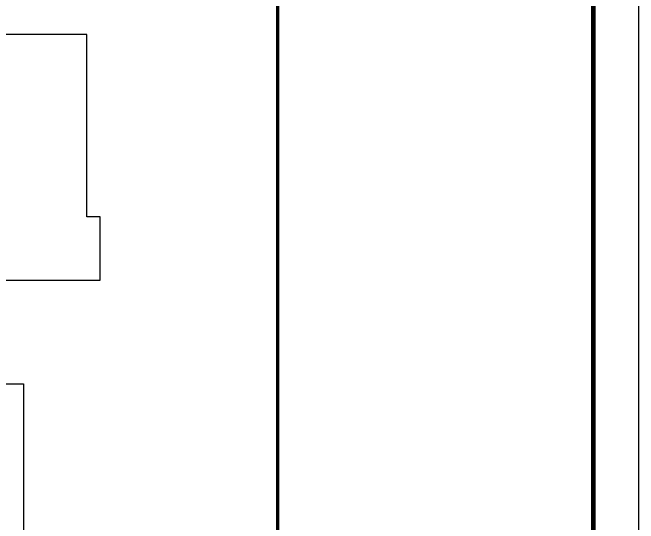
# Model space of a CAD drawing. Extents: x -518115 to 389031, y -231062 to 1628073.
# Drawn here: x 69242 to 83114, y 425325 to 436658 of the extents above; entities that cross this region are included whole.
import ezdxf

# ---------------------------------------------------------------- set-up
doc = ezdxf.new("R2010")
doc.units = 0
doc.header["$LTSCALE"] = 1000
doc.header["$MEASUREMENT"] = 0
doc.layers.add('yichutu', color=7, linetype='Continuous', true_color=0xffffff, plot=False)
doc.layers.add('图框', color=140, linetype='Continuous')

# ---------------------------------------------------------------- blocks, each defined once
blk = doc.blocks.new('TK')
at = {"layer": '图框'}
blk.add_lwpolyline([(465375, 548714), (549475, 548714), (549475, 489314), (465375, 489314)], close=True, dxfattribs=at)
blk.add_lwpolyline([(465375, 548714), (549475, 548714), (549475, 489314), (465375, 489314)], close=True, dxfattribs=at)
at = {"layer": '图框', "const_width": 100}
blk.add_lwpolyline([(548475, 490314), (548475, 547714), (467875, 547714), (467875, 490314)], close=True, dxfattribs=at)
at = {"layer": '图框', "const_width": 70}
blk.add_lwpolyline([(541480, 490314), (541480, 547714)], dxfattribs=at)
blk = doc.blocks.new('yct-841-594-84100-59399.9999999999-100-1000.0')
at = {"layer": 'yichutu', "color": 7, "true_color": 0xffffff}
blk.add_lwpolyline([(0, 0), (0, 59400), (84100, 59400), (84100, 0)], close=True, dxfattribs=at)

msp = doc.modelspace()

# ---------------------------------------------------------------- linework, layer by layer
for points in [[(68285.6, 436173.7), (68285.6, 432123.7), (67985.6, 432123.7), (67985.6, 430723.7), (71185.6, 430723.7), (71186.9, 432123.8), (70885.6, 432123.8), (70885.6, 436173.7)], [(66485.6, 428423.7), (69485.6, 428423.7), (69485.6, 424423.7), (66485.6, 424423.7)]]:
    msp.add_lwpolyline(points, close=True)

# ---------------------------------------------------------------- block references
msp.add_blockref('TK', (-466360.9, -78481.8))
at = {"layer": 'yichutu'}
msp.add_blockref('yct-841-594-84100-59399.9999999999-100-1000.0', (-985.9, 410831.9), dxfattribs=at)

doc.saveas('drawing.dxf')
